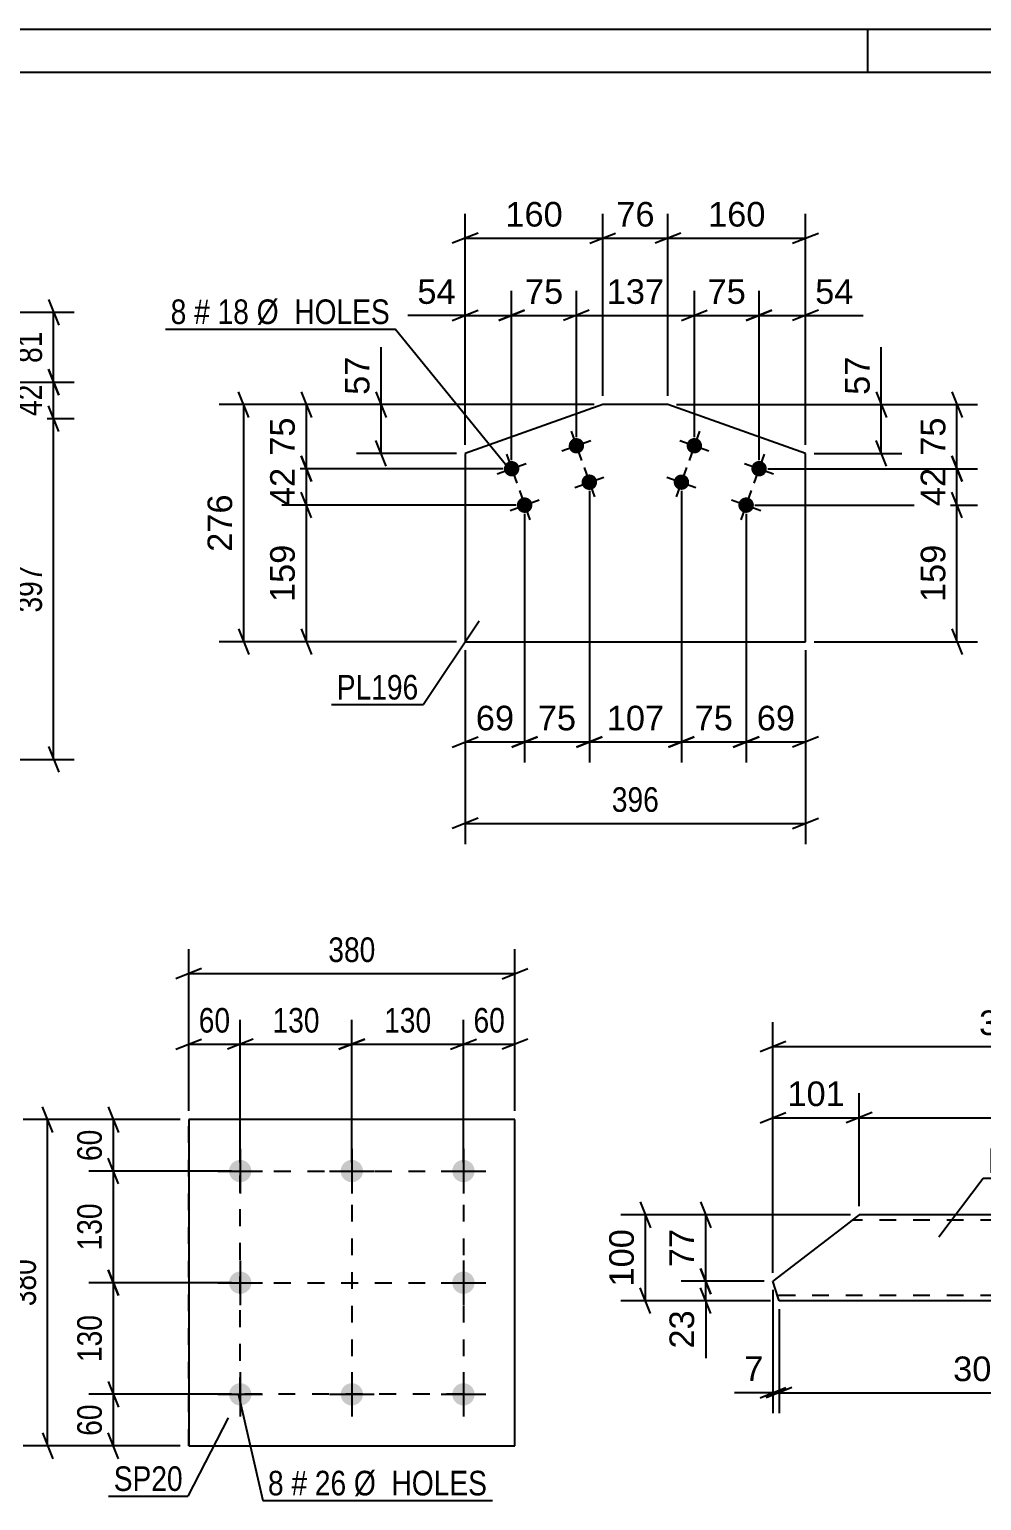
# Model space of a CAD drawing. Header units: millimetres. Extents: x 0 to 420, y 0 to 297.
# Drawn here: x 112.4 to 223.3, y 125.7 to 297 of the extents above; entities that cross this region are included whole.
import ezdxf

# ---------------------------------------------------------------- set-up
doc = ezdxf.new("R2010")
doc.units = ezdxf.units.MM
doc.linetypes.add('DXK_LINE_DOT2', pattern=[3.9198, 1.9599, -1.9599])
doc.styles.add('Arial', font='ARIAL.TTF', dxfattribs={"height": 0.2})
doc.styles.add('Arial Narrow', font='ARIALN.TTF', dxfattribs={"height": 0.2})

# ---------------------------------------------------------------- blocks, each defined once
blk = doc.blocks.new('Unknown-203774972-1113')
at = {"color": 5, "linetype": 'Continuous'}
for p, q in [((420, 297), (0, 297)), ((210, 292), (210, 297)), ((415, 292), (5, 292))]:
    blk.add_line(p, q, dxfattribs=at)
blk = doc.blocks.new('Part-203774972-2754 - 2738')
at = {"color": 2, "linetype": 'Continuous'}
for p, q in [((207.44, 157.74), (198.95, 151.2)), ((209, 158.94), (207.44, 157.74)), ((229, 158.94), (209, 158.94)), ((254.34, 158.94), (229.1, 158.94)), ((255.86, 154.14), (254.34, 158.94)), ((255.86, 154.14), (249.1, 148.94)), ((199.55, 149.29), (198.95, 151.2)), ((199.64, 149.03), (199.55, 149.29)), ((199.67, 148.94), (199.64, 149.03)), ((229, 148.94), (199.67, 148.94)), ((249.1, 148.94), (229.1, 148.94))]:
    blk.add_line(p, q, dxfattribs=at)
at = {"color": 7, "linetype": 'DXK_LINE_DOT2'}
for p, q in [((209, 158.94), (208.04, 158.2)), ((229, 158.34), (208.22, 158.34)), ((254.53, 158.34), (229.1, 158.34)), ((199.46, 149.58), (199.43, 149.68)), ((229, 149.54), (199.48, 149.54)), ((249.88, 149.54), (229.1, 149.54))]:
    blk.add_line(p, q, dxfattribs=at)
blk = doc.blocks.new('Bolt-203774972-3086 - 3052')
at = {"linetype": 'Continuous'}
for points in [[(136.91, 165.34, -1), (136.91, 162.74, -1)], [(149.91, 165.34, -1), (149.91, 162.74, -1)], [(162.91, 165.34, -1), (162.91, 162.74, -1)], [(136.91, 152.34, -1), (136.91, 149.74, -1)], [(162.91, 152.34, -1), (162.91, 149.74, -1)], [(136.91, 139.34, -1), (136.91, 136.74, -1)], [(149.91, 139.34, -1), (149.91, 136.74, -1)], [(162.91, 139.34, -1), (162.91, 136.74, -1)]]:
    blk.add_hatch(color=1, dxfattribs=at).paths.add_polyline_path(points)
at = {"color": 1, "linetype": 'Continuous'}
for p, q in [((136.91, 166.64), (136.91, 161.44)), ((149.91, 166.64), (149.91, 161.44)), ((162.91, 166.64), (162.91, 161.44)), ((134.31, 164.04), (139.51, 164.04)), ((147.31, 164.04), (152.51, 164.04)), ((160.31, 164.04), (165.51, 164.04)), ((136.91, 153.64), (136.91, 148.44)), ((162.91, 153.64), (162.91, 148.44)), ((134.31, 151.04), (139.51, 151.04)), ((160.31, 151.04), (165.51, 151.04)), ((136.91, 140.64), (136.91, 135.44)), ((149.91, 140.64), (149.91, 135.44)), ((162.91, 140.64), (162.91, 135.44)), ((134.31, 138.04), (139.51, 138.04)), ((147.31, 138.04), (152.51, 138.04)), ((160.31, 138.04), (165.51, 138.04))]:
    blk.add_line(p, q, dxfattribs=at)
blk = doc.blocks.new('Part-203774972-3101 - 3052')
at = {"color": 2, "linetype": 'Continuous'}
for p, q in [((130.91, 170.04), (130.91, 132.04)), ((168.91, 170.04), (130.91, 170.04)), ((168.91, 132.04), (168.91, 170.04)), ((130.91, 132.04), (168.91, 132.04))]:
    blk.add_line(p, q, dxfattribs=at)
at = {"color": 7, "linetype": 'DXK_LINE_DOT2'}
for p, q in [((130.91, 132.04), (130.91, 170.04)), ((168.91, 132.04), (168.91, 170.04))]:
    blk.add_line(p, q, dxfattribs=at)
blk = doc.blocks.new('Bolt-203774972-8866 - 8860')
at = {"linetype": 'Continuous'}
for points in [[(190.65, 248.21, -1), (188.95, 248.81, -1)], [(198.19, 245.54, -1), (196.49, 246.14, -1)], [(189.14, 243.97, -1), (187.45, 244.57, -1)], [(196.68, 241.29, -1), (194.98, 241.9, -1)]]:
    blk.add_hatch(color=1, dxfattribs=at).paths.add_polyline_path(points)
at = {"color": 1, "linetype": 'Continuous'}
for p, q in [((190.4, 250.21), (189.2, 246.81)), ((188.1, 249.11), (191.49, 247.91)), ((197.94, 247.53), (196.74, 244.14)), ((188.9, 245.97), (187.69, 242.57)), ((195.64, 246.44), (199.03, 245.23)), ((186.6, 244.87), (189.99, 243.67)), ((194.14, 242.2), (197.53, 240.99)), ((196.43, 243.29), (195.23, 239.9))]:
    blk.add_line(p, q, dxfattribs=at)
blk = doc.blocks.new('Bolt-203774972-8871 - 8860')
at = {"linetype": 'Continuous'}
for points in [[(176.91, 248.81, -1), (175.22, 248.21, -1)], [(169.37, 246.14, -1), (167.68, 245.54, -1)], [(178.42, 244.57, -1), (176.72, 243.97, -1)], [(170.88, 241.9, -1), (169.18, 241.29, -1)]]:
    blk.add_hatch(color=1, dxfattribs=at).paths.add_polyline_path(points)
at = {"color": 1, "linetype": 'Continuous'}
for p, q in [((175.46, 250.21), (176.67, 246.81)), ((174.37, 247.91), (177.76, 249.11)), ((167.92, 247.53), (169.13, 244.14)), ((166.83, 245.23), (170.22, 246.44)), ((176.97, 245.97), (178.17, 242.57)), ((175.87, 243.67), (179.26, 244.87)), ((168.33, 240.99), (171.72, 242.2)), ((169.43, 243.29), (170.63, 239.9))]:
    blk.add_line(p, q, dxfattribs=at)
blk = doc.blocks.new('Part-203774972-8876 - 8860')
at = {"color": 2, "linetype": 'Continuous'}
for p, q in [((179.13, 253.31), (163.11, 247.63)), ((186.73, 253.31), (179.13, 253.31)), ((202.75, 247.63), (186.73, 253.31)), ((163.11, 247.63), (163.11, 225.69)), ((202.75, 225.69), (202.75, 247.63)), ((163.11, 225.69), (202.75, 225.69))]:
    blk.add_line(p, q, dxfattribs=at)
blk = doc.blocks.new('Rectangle-203774972-3190 - 3052')
at = {"color": 1, "linetype": 'DXK_LINE_DOT2'}
blk.add_lwpolyline([(136.91, 164.04), (162.91, 164.04), (162.91, 138.04), (136.91, 138.04), (136.91, 164.04)], close=True, dxfattribs=at)
blk = doc.blocks.new('Line-203774972-3174 - 3052')
at = {"color": 1, "linetype": 'DXK_LINE_DOT2'}
blk.add_line((149.91, 164.04), (149.91, 138.04), dxfattribs=at)
blk = doc.blocks.new('Line-203774972-3183 - 3052')
at = {"color": 1, "linetype": 'DXK_LINE_DOT2'}
blk.add_line((136.91, 151.04), (162.91, 151.04), dxfattribs=at)
blk = doc.blocks.new('StraightDimension-203774972-2798 - 2738')
at = {"color": 7, "linetype": 'Continuous'}
for p, q in [((198.95, 150.2), (198.95, 135.83)), ((199.67, 147.94), (199.67, 135.83)), ((197.45, 137.63), (200.45, 138.83)), ((201.17, 138.83), (198.17, 137.63)), ((198.95, 138.23), (199.67, 138.23))]:
    blk.add_line(p, q, dxfattribs=at)
at = {"color": 0}
blk.add_wipeout([(198.42, 138.98), (198.42, 143.18), (195, 143.18), (195, 138.98)], dxfattribs=at)
at = {"color": 7, "linetype": 'Continuous'}
blk.add_line((198.95, 138.23), (194.47, 138.23), dxfattribs=at)
blk.add_line((198.95, 138.23), (194.47, 138.23), dxfattribs=at)
at = {"color": 3, "style": 'Arial'}
blk.add_text('7', height=2.87, dxfattribs=at).set_placement((195.6, 139.58))
blk = doc.blocks.new('StraightDimension-203774972-2774 - 2738')
at = {"color": 7, "linetype": 'Continuous'}
for p, q in [((199.67, 147.94), (199.67, 135.83)), ((249.1, 147.94), (249.1, 135.83)), ((201.17, 138.83), (198.17, 137.63)), ((247.6, 137.63), (250.6, 138.83)), ((199.67, 138.23), (249.1, 138.23))]:
    blk.add_line(p, q, dxfattribs=at)
at = {"color": 0}
blk.add_wipeout([(229.43, 138.98), (229.43, 143.18), (219.34, 143.18), (219.34, 138.98)], dxfattribs=at)
at = {"color": 3, "style": 'Arial'}
blk.add_text('3037', height=2.865, dxfattribs=at).set_placement((219.94, 139.58))
blk = doc.blocks.new('StraightDimension-203774972-2816 - 2738')
at = {"color": 7, "linetype": 'Continuous'}
for p, q in [((198.95, 152.2), (198.95, 181.38)), ((255.86, 155.14), (255.86, 181.38)), ((200.45, 179.13), (197.45, 177.93)), ((198.95, 178.53), (255.86, 178.53)), ((254.36, 177.93), (257.36, 179.13))]:
    blk.add_line(p, q, dxfattribs=at)
at = {"color": 0}
blk.add_wipeout([(232.45, 179.28), (232.45, 183.48), (222.36, 183.48), (222.36, 179.28)], dxfattribs=at)
at = {"color": 3, "style": 'Arial'}
blk.add_text('3112', height=2.865, dxfattribs=at).set_placement((222.96, 179.88))
blk = doc.blocks.new('StraightDimension-203774972-2844 - 2738')
at = {"color": 7, "linetype": 'Continuous'}
for p, q in [((209, 159.94), (209, 173.11)), ((254.34, 159.94), (254.34, 173.11)), ((210.5, 170.86), (207.5, 169.66)), ((209, 170.26), (254.34, 170.26)), ((252.84, 169.66), (255.84, 170.86))]:
    blk.add_line(p, q, dxfattribs=at)
at = {"color": 0}
blk.add_wipeout([(236.72, 171.01), (236.72, 175.21), (226.62, 175.21), (226.62, 171.01)], dxfattribs=at)
at = {"color": 3, "style": 'Arial'}
blk.add_text('2996', height=2.865, dxfattribs=at).set_placement((227.22, 171.61))
blk = doc.blocks.new('StraightDimension-203774972-2868 - 2738')
at = {"color": 7, "linetype": 'Continuous'}
for p, q in [((198.95, 152.2), (198.95, 173.11)), ((209, 159.94), (209, 173.11)), ((197.45, 169.66), (200.45, 170.86)), ((198.95, 170.26), (209, 170.26)), ((210.5, 170.86), (207.5, 169.66))]:
    blk.add_line(p, q, dxfattribs=at)
at = {"color": 0}
blk.add_wipeout([(207.91, 171.01), (207.91, 175.21), (200.04, 175.21), (200.04, 171.01)], dxfattribs=at)
at = {"color": 3, "style": 'Arial'}
blk.add_text('101', height=2.865, dxfattribs=at).set_placement((200.64, 171.61))
blk = doc.blocks.new('StraightDimension-203774972-2935 - 2738')
at = {"color": 7, "linetype": 'Continuous'}
for p, q in [((183.5, 160.44), (184.7, 157.44)), ((208, 158.94), (181.25, 158.94)), ((184.1, 148.94), (184.1, 158.94)), ((184.7, 147.44), (183.5, 150.44)), ((198.67, 148.94), (181.25, 148.94))]:
    blk.add_line(p, q, dxfattribs=at)
at = {"color": 0}
blk.add_wipeout([(183.35, 157.87), (179.15, 157.87), (179.15, 150), (183.35, 150)], dxfattribs=at)
at = {"color": 3, "style": 'Arial'}
blk.add_text('100', height=2.865, rotation=90.0002, dxfattribs=at).set_placement((182.75, 150.6))
blk = doc.blocks.new('StraightDimension-203774972-2967 - 2738')
at = {"color": 7, "linetype": 'Continuous'}
for p, q in [((190.52, 152.7), (191.72, 149.7)), ((197.95, 151.2), (188.27, 151.2)), ((191.12, 148.94), (191.12, 151.2)), ((191.72, 147.44), (190.52, 150.44)), ((198.67, 148.94), (188.27, 148.94))]:
    blk.add_line(p, q, dxfattribs=at)
at = {"color": 0}
blk.add_wipeout([(190.37, 148.41), (186.17, 148.41), (186.17, 142.77), (190.37, 142.77)], dxfattribs=at)
at = {"color": 7, "linetype": 'Continuous'}
blk.add_line((191.12, 148.94), (191.12, 142.24), dxfattribs=at)
blk.add_line((191.12, 148.94), (191.12, 142.24), dxfattribs=at)
at = {"color": 3, "style": 'Arial'}
blk.add_text('23', height=2.865, rotation=90.0002, dxfattribs=at).set_placement((189.77, 143.37))
blk = doc.blocks.new('StraightDimension-203774972-2984 - 2738')
at = {"color": 7, "linetype": 'Continuous'}
for p, q in [((190.52, 160.44), (191.72, 157.44)), ((208, 158.94), (188.27, 158.94)), ((191.12, 151.2), (191.12, 158.94)), ((191.72, 149.7), (190.52, 152.7)), ((197.95, 151.2), (188.27, 151.2))]:
    blk.add_line(p, q, dxfattribs=at)
at = {"color": 0}
blk.add_wipeout([(190.37, 157.89), (186.17, 157.89), (186.17, 152.24), (190.37, 152.24)], dxfattribs=at)
at = {"color": 3, "style": 'Arial'}
blk.add_text('77', height=2.865, rotation=90.0002, dxfattribs=at).set_placement((189.77, 152.84))
blk = doc.blocks.new('StraightDimension-203774972-3103 - 3052')
at = {"color": 7, "linetype": 'Continuous'}
for p, q in [((122.74, 149.54), (121.54, 152.54)), ((135.91, 151.04), (119.29, 151.04)), ((122.14, 138.04), (122.14, 151.04)), ((121.54, 139.54), (122.74, 136.54)), ((135.91, 138.04), (119.29, 138.04))]:
    blk.add_line(p, q, dxfattribs=at)
at = {"color": 0}
blk.add_wipeout([(121.39, 147.88), (117.19, 147.88), (117.19, 141.2), (121.39, 141.2)], dxfattribs=at)
at = {"color": 3, "style": 'Arial Narrow'}
blk.add_text('130', height=2.863, rotation=90.0002, dxfattribs=at).set_placement((120.79, 141.8))
blk = doc.blocks.new('StraightDimension-203774972-3105 - 3052')
at = {"color": 7, "linetype": 'Continuous'}
for p, q in [((122.74, 162.54), (121.54, 165.54)), ((135.91, 164.04), (119.29, 164.04)), ((122.14, 151.04), (122.14, 164.04)), ((121.54, 152.54), (122.74, 149.54)), ((135.91, 151.04), (119.29, 151.04))]:
    blk.add_line(p, q, dxfattribs=at)
at = {"color": 0}
blk.add_wipeout([(121.39, 160.88), (117.19, 160.88), (117.19, 154.2), (121.39, 154.2)], dxfattribs=at)
at = {"color": 3, "style": 'Arial Narrow'}
blk.add_text('130', height=2.863, rotation=90.0002, dxfattribs=at).set_placement((120.79, 154.8))
blk = doc.blocks.new('StraightDimension-203774972-3107 - 3052')
at = {"color": 7, "linetype": 'Continuous'}
for p, q in [((121.54, 171.54), (122.74, 168.54)), ((129.91, 170.04), (119.29, 170.04)), ((122.14, 164.04), (122.14, 170.04)), ((122.74, 162.54), (121.54, 165.54)), ((135.91, 164.04), (119.29, 164.04))]:
    blk.add_line(p, q, dxfattribs=at)
at = {"color": 0}
blk.add_wipeout([(121.39, 169.47), (117.19, 169.47), (117.19, 164.61), (121.39, 164.61)], dxfattribs=at)
at = {"color": 3, "style": 'Arial Narrow'}
blk.add_text('60', height=2.863, rotation=90.0002, dxfattribs=at).set_placement((120.79, 165.21))
blk = doc.blocks.new('StraightDimension-203774972-3117 - 3052')
at = {"color": 7, "linetype": 'Continuous'}
for p, q in [((121.54, 139.54), (122.74, 136.54)), ((135.91, 138.04), (119.29, 138.04)), ((122.14, 132.04), (122.14, 138.04)), ((129.91, 132.04), (119.29, 132.04)), ((122.74, 130.54), (121.54, 133.54))]:
    blk.add_line(p, q, dxfattribs=at)
at = {"color": 0}
blk.add_wipeout([(121.39, 137.47), (117.19, 137.47), (117.19, 132.61), (121.39, 132.61)], dxfattribs=at)
at = {"color": 3, "style": 'Arial Narrow'}
blk.add_text('60', height=2.863, rotation=90.0002, dxfattribs=at).set_placement((120.79, 133.21))
blk = doc.blocks.new('StraightDimension-203774972-3128 - 3052')
at = {"color": 7, "linetype": 'Continuous'}
for p, q in [((115.07, 168.54), (113.87, 171.54)), ((129.91, 170.04), (111.62, 170.04)), ((114.47, 132.04), (114.47, 170.04)), ((129.91, 132.04), (111.62, 132.04)), ((113.87, 133.54), (115.07, 130.54))]:
    blk.add_line(p, q, dxfattribs=at)
at = {"color": 0}
blk.add_wipeout([(113.72, 154.38), (109.52, 154.38), (109.52, 147.7), (113.72, 147.7)], dxfattribs=at)
at = {"color": 3, "style": 'Arial Narrow'}
blk.add_text('380', height=2.863, rotation=90.0002, dxfattribs=at).set_placement((113.12, 148.3))
blk = doc.blocks.new('StraightDimension-203774972-3139 - 3052')
at = {"color": 7, "linetype": 'Continuous'}
for p, q in [((136.91, 165.04), (136.91, 181.67)), ((149.91, 165.04), (149.91, 181.67)), ((138.41, 179.42), (135.41, 178.22)), ((136.91, 178.82), (149.91, 178.82)), ((148.41, 178.22), (151.41, 179.42))]:
    blk.add_line(p, q, dxfattribs=at)
at = {"color": 0}
blk.add_wipeout([(146.75, 179.57), (146.75, 183.77), (140.07, 183.77), (140.07, 179.57)], dxfattribs=at)
at = {"color": 3, "style": 'Arial Narrow'}
blk.add_text('130', height=2.863, dxfattribs=at).set_placement((140.67, 180.17))
blk = doc.blocks.new('StraightDimension-203774972-3141 - 3052')
at = {"color": 7, "linetype": 'Continuous'}
for p, q in [((149.91, 165.04), (149.91, 181.67)), ((162.91, 165.04), (162.91, 181.67)), ((151.41, 179.42), (148.41, 178.22)), ((149.91, 178.82), (162.91, 178.82)), ((161.41, 178.22), (164.41, 179.42))]:
    blk.add_line(p, q, dxfattribs=at)
at = {"color": 0}
blk.add_wipeout([(159.75, 179.57), (159.75, 183.77), (153.07, 183.77), (153.07, 179.57)], dxfattribs=at)
at = {"color": 3, "style": 'Arial Narrow'}
blk.add_text('130', height=2.863, dxfattribs=at).set_placement((153.67, 180.17))
blk = doc.blocks.new('StraightDimension-203774972-3143 - 3052')
at = {"color": 7, "linetype": 'Continuous'}
for p, q in [((162.91, 165.04), (162.91, 181.67)), ((168.91, 171.04), (168.91, 181.67)), ((161.41, 178.22), (164.41, 179.42)), ((162.91, 178.82), (168.91, 178.82)), ((170.41, 179.42), (167.41, 178.22))]:
    blk.add_line(p, q, dxfattribs=at)
at = {"color": 0}
blk.add_wipeout([(168.34, 179.57), (168.34, 183.77), (163.48, 183.77), (163.48, 179.57)], dxfattribs=at)
at = {"color": 3, "style": 'Arial Narrow'}
blk.add_text('60', height=2.863, dxfattribs=at).set_placement((164.08, 180.17))
blk = doc.blocks.new('StraightDimension-203774972-3153 - 3052')
at = {"color": 7, "linetype": 'Continuous'}
for p, q in [((130.91, 171.04), (130.91, 181.67)), ((136.91, 165.04), (136.91, 181.67)), ((129.41, 178.22), (132.41, 179.42)), ((130.91, 178.82), (136.91, 178.82)), ((138.41, 179.42), (135.41, 178.22))]:
    blk.add_line(p, q, dxfattribs=at)
at = {"color": 0}
blk.add_wipeout([(136.34, 179.57), (136.34, 183.77), (131.48, 183.77), (131.48, 179.57)], dxfattribs=at)
at = {"color": 3, "style": 'Arial Narrow'}
blk.add_text('60', height=2.863, dxfattribs=at).set_placement((132.08, 180.17))
blk = doc.blocks.new('StraightDimension-203774972-3164 - 3052')
at = {"color": 7, "linetype": 'Continuous'}
for p, q in [((130.91, 171.04), (130.91, 189.89)), ((168.91, 171.04), (168.91, 189.89)), ((132.41, 187.64), (129.41, 186.44)), ((130.91, 187.04), (168.91, 187.04)), ((167.41, 186.44), (170.41, 187.64))]:
    blk.add_line(p, q, dxfattribs=at)
at = {"color": 0}
blk.add_wipeout([(153.25, 187.79), (153.25, 191.99), (146.57, 191.99), (146.57, 187.79)], dxfattribs=at)
at = {"color": 3, "style": 'Arial Narrow'}
blk.add_text('380', height=2.863, dxfattribs=at).set_placement((147.17, 188.39))
blk = doc.blocks.new('StraightDimension-203774972-9001 - 8860')
at = {"color": 7, "linetype": 'Continuous'}
for p, q in [((176.06, 249.51), (176.06, 266.54)), ((189.8, 249.51), (189.8, 266.54)), ((177.56, 264.29), (174.56, 263.09)), ((188.3, 263.09), (191.3, 264.29)), ((176.06, 263.69), (189.8, 263.69))]:
    blk.add_line(p, q, dxfattribs=at)
at = {"color": 0}
blk.add_wipeout([(186.87, 264.44), (186.87, 268.64), (179, 268.64), (179, 264.44)], dxfattribs=at)
at = {"color": 3, "style": 'Arial'}
blk.add_text('137', height=2.865, dxfattribs=at).set_placement((179.6, 265.04))
blk = doc.blocks.new('StraightDimension-203774972-8892 - 8860')
at = {"color": 7, "linetype": 'Continuous'}
for p, q in [((170.03, 240.6), (170.03, 211.62)), ((163.11, 224.69), (163.11, 211.62)), ((161.61, 213.42), (164.61, 214.62)), ((171.53, 214.62), (168.53, 213.42)), ((163.11, 214.02), (170.03, 214.02))]:
    blk.add_line(p, q, dxfattribs=at)
at = {"color": 0}
blk.add_wipeout([(169.39, 214.77), (169.39, 218.97), (163.75, 218.97), (163.75, 214.77)], dxfattribs=at)
at = {"color": 3, "style": 'Arial'}
blk.add_text('69', height=2.865, dxfattribs=at).set_placement((164.35, 215.37))
blk = doc.blocks.new('StraightDimension-203774972-9021 - 8860')
at = {"color": 7, "linetype": 'Continuous'}
for p, q in [((163.11, 248.63), (163.11, 266.54)), ((168.52, 246.84), (168.52, 266.54)), ((161.61, 263.09), (164.61, 264.29)), ((170.02, 264.29), (167.02, 263.09)), ((163.11, 263.69), (168.52, 263.69))]:
    blk.add_line(p, q, dxfattribs=at)
at = {"color": 0}
blk.add_wipeout([(162.59, 264.44), (162.59, 268.64), (156.94, 268.64), (156.94, 264.44)], dxfattribs=at)
at = {"color": 7, "linetype": 'Continuous'}
blk.add_line((163.11, 263.69), (156.42, 263.69), dxfattribs=at)
blk.add_line((163.11, 263.69), (156.42, 263.69), dxfattribs=at)
at = {"color": 3, "style": 'Arial'}
blk.add_text('54', height=2.865, dxfattribs=at).set_placement((157.54, 265.04))
blk = doc.blocks.new('StraightDimension-203774972-8886 - 8860')
at = {"color": 7, "linetype": 'Continuous'}
for p, q in [((195.83, 240.6), (195.83, 211.62)), ((202.75, 224.69), (202.75, 211.62)), ((194.33, 213.42), (197.33, 214.62)), ((204.25, 214.62), (201.25, 213.42)), ((195.83, 214.02), (202.75, 214.02))]:
    blk.add_line(p, q, dxfattribs=at)
at = {"color": 0}
blk.add_wipeout([(202.11, 214.77), (202.11, 218.97), (196.47, 218.97), (196.47, 214.77)], dxfattribs=at)
at = {"color": 3, "style": 'Arial'}
blk.add_text('69', height=2.865, dxfattribs=at).set_placement((197.07, 215.37))
blk = doc.blocks.new('StraightDimension-203774972-8878 - 8860')
at = {"color": 7, "linetype": 'Continuous'}
for p, q in [((188.29, 243.27), (188.29, 211.62)), ((195.83, 240.6), (195.83, 211.62)), ((186.79, 213.42), (189.79, 214.62)), ((197.33, 214.62), (194.33, 213.42)), ((188.29, 214.02), (195.83, 214.02))]:
    blk.add_line(p, q, dxfattribs=at)
at = {"color": 0}
blk.add_wipeout([(194.89, 214.77), (194.89, 218.97), (189.24, 218.97), (189.24, 214.77)], dxfattribs=at)
at = {"color": 3, "style": 'Arial'}
blk.add_text('75', height=2.865, dxfattribs=at).set_placement((189.84, 215.37))
blk = doc.blocks.new('StraightDimension-203774972-8969 - 8860')
at = {"color": 7, "linetype": 'Continuous'}
for p, q in [((210.97, 254.81), (212.17, 251.81)), ((187.73, 253.31), (213.97, 253.31)), ((211.57, 247.63), (211.57, 253.31)), ((212.17, 246.13), (210.97, 249.13)), ((203.75, 247.63), (213.97, 247.63))]:
    blk.add_line(p, q, dxfattribs=at)
at = {"color": 0}
blk.add_wipeout([(210.82, 259.49), (206.62, 259.49), (206.62, 253.84), (210.82, 253.84)], dxfattribs=at)
at = {"color": 7, "linetype": 'Continuous'}
blk.add_line((211.57, 253.31), (211.57, 260.01), dxfattribs=at)
blk.add_line((211.57, 253.31), (211.57, 260.01), dxfattribs=at)
at = {"color": 3, "style": 'Arial'}
blk.add_text('57', height=2.865, rotation=90.0002, dxfattribs=at).set_placement((210.22, 254.44))
blk = doc.blocks.new('StraightDimension-203774972-8898 - 8860')
at = {"color": 7, "linetype": 'Continuous'}
for p, q in [((177.57, 243.27), (177.57, 211.62)), ((170.03, 240.6), (170.03, 211.62)), ((168.53, 213.42), (171.53, 214.62)), ((179.07, 214.62), (176.07, 213.42)), ((170.03, 214.02), (177.57, 214.02))]:
    blk.add_line(p, q, dxfattribs=at)
at = {"color": 0}
blk.add_wipeout([(176.62, 214.77), (176.62, 218.97), (170.97, 218.97), (170.97, 214.77)], dxfattribs=at)
at = {"color": 3, "style": 'Arial'}
blk.add_text('75', height=2.865, dxfattribs=at).set_placement((171.57, 215.37))
blk = doc.blocks.new('StraightDimension-203774972-8906 - 8860')
at = {"color": 7, "linetype": 'Continuous'}
for p, q in [((177.57, 243.27), (177.57, 211.62)), ((188.29, 243.27), (188.29, 211.62)), ((176.07, 213.42), (179.07, 214.62)), ((189.79, 214.62), (186.79, 213.42)), ((177.57, 214.02), (188.29, 214.02))]:
    blk.add_line(p, q, dxfattribs=at)
at = {"color": 0}
blk.add_wipeout([(186.87, 214.77), (186.87, 218.97), (179, 218.97), (179, 214.77)], dxfattribs=at)
at = {"color": 3, "style": 'Arial'}
blk.add_text('107', height=2.865, dxfattribs=at).set_placement((179.6, 215.37))
blk = doc.blocks.new('StraightDimension-203774972-8980 - 8860')
at = {"color": 7, "linetype": 'Continuous'}
for p, q in [((152.71, 254.81), (153.91, 251.81)), ((178.13, 253.31), (150.46, 253.31)), ((153.31, 247.63), (153.31, 253.31)), ((153.91, 246.13), (152.71, 249.13)), ((162.11, 247.63), (150.46, 247.63))]:
    blk.add_line(p, q, dxfattribs=at)
at = {"color": 0}
blk.add_wipeout([(152.56, 259.49), (148.36, 259.49), (148.36, 253.84), (152.56, 253.84)], dxfattribs=at)
at = {"color": 7, "linetype": 'Continuous'}
blk.add_line((153.31, 253.31), (153.31, 260.01), dxfattribs=at)
blk.add_line((153.31, 253.31), (153.31, 260.01), dxfattribs=at)
at = {"color": 3, "style": 'Arial'}
blk.add_text('57', height=2.865, rotation=90.0002, dxfattribs=at).set_placement((151.96, 254.44))
blk = doc.blocks.new('StraightDimension-203774972-8915 - 8860')
at = {"color": 7, "linetype": 'Continuous'}
for p, q in [((144.01, 254.81), (145.21, 251.81)), ((178.13, 253.31), (141.76, 253.31)), ((144.61, 245.84), (144.61, 253.31)), ((145.21, 244.34), (144.01, 247.34)), ((167.52, 245.84), (141.76, 245.84))]:
    blk.add_line(p, q, dxfattribs=at)
at = {"color": 0}
blk.add_wipeout([(143.86, 252.4), (139.66, 252.4), (139.66, 246.75), (143.86, 246.75)], dxfattribs=at)
at = {"color": 3, "style": 'Arial'}
blk.add_text('75', height=2.865, rotation=90.0002, dxfattribs=at).set_placement((143.26, 247.35))
blk = doc.blocks.new('StraightDimension-203774972-8923 - 8860')
at = {"color": 7, "linetype": 'Continuous'}
for p, q in [((144.01, 247.34), (145.21, 244.34)), ((167.52, 245.84), (141.76, 245.84)), ((144.61, 241.6), (144.61, 245.84)), ((169.03, 241.6), (141.76, 241.6)), ((145.21, 240.1), (144.01, 243.1))]:
    blk.add_line(p, q, dxfattribs=at)
at = {"color": 0}
blk.add_wipeout([(143.86, 246.54), (139.66, 246.54), (139.66, 240.89), (143.86, 240.89)], dxfattribs=at)
at = {"color": 3, "style": 'Arial'}
blk.add_text('42', height=2.865, rotation=90.0002, dxfattribs=at).set_placement((143.26, 241.49))
blk = doc.blocks.new('StraightDimension-203774972-8931 - 8860')
at = {"color": 7, "linetype": 'Continuous'}
for p, q in [((169.03, 241.6), (141.76, 241.6)), ((145.21, 240.1), (144.01, 243.1)), ((144.61, 225.69), (144.61, 241.6)), ((144.01, 227.19), (145.21, 224.19)), ((162.11, 225.69), (141.76, 225.69))]:
    blk.add_line(p, q, dxfattribs=at)
at = {"color": 0}
blk.add_wipeout([(143.86, 237.58), (139.66, 237.58), (139.66, 229.71), (143.86, 229.71)], dxfattribs=at)
at = {"color": 3, "style": 'Arial'}
blk.add_text('159', height=2.865, rotation=90.0002, dxfattribs=at).set_placement((143.26, 230.31))
blk = doc.blocks.new('StraightDimension-203774972-8938 - 8860')
at = {"color": 7, "linetype": 'Continuous'}
for p, q in [((163.11, 248.63), (163.11, 275.54)), ((179.13, 254.31), (179.13, 275.54)), ((164.61, 273.29), (161.61, 272.09)), ((163.11, 272.69), (179.13, 272.69)), ((177.63, 272.09), (180.63, 273.29))]:
    blk.add_line(p, q, dxfattribs=at)
at = {"color": 0}
blk.add_wipeout([(175.06, 273.44), (175.06, 277.64), (167.19, 277.64), (167.19, 273.44)], dxfattribs=at)
at = {"color": 3, "style": 'Arial'}
blk.add_text('160', height=2.865, dxfattribs=at).set_placement((167.79, 274.04))
blk = doc.blocks.new('StraightDimension-203774972-9011 - 8860')
at = {"color": 7, "linetype": 'Continuous'}
for p, q in [((189.8, 249.51), (189.8, 266.54)), ((197.34, 246.84), (197.34, 266.54)), ((188.3, 263.09), (191.3, 264.29)), ((198.84, 264.29), (195.84, 263.09)), ((189.8, 263.69), (197.34, 263.69))]:
    blk.add_line(p, q, dxfattribs=at)
at = {"color": 0}
blk.add_wipeout([(196.39, 264.44), (196.39, 268.64), (190.74, 268.64), (190.74, 264.44)], dxfattribs=at)
at = {"color": 3, "style": 'Arial'}
blk.add_text('75', height=2.865, dxfattribs=at).set_placement((191.34, 265.04))
blk = doc.blocks.new('StraightDimension-203774972-8948 - 8860')
at = {"color": 7, "linetype": 'Continuous'}
for p, q in [((179.13, 254.31), (179.13, 275.54)), ((186.73, 254.31), (186.73, 275.54)), ((177.63, 272.09), (180.63, 273.29)), ((179.13, 272.69), (186.73, 272.69)), ((188.23, 273.29), (185.23, 272.09))]:
    blk.add_line(p, q, dxfattribs=at)
at = {"color": 0}
blk.add_wipeout([(185.75, 273.44), (185.75, 277.64), (180.11, 277.64), (180.11, 273.44)], dxfattribs=at)
at = {"color": 3, "style": 'Arial'}
blk.add_text('76', height=2.865, dxfattribs=at).set_placement((180.71, 274.04))
blk = doc.blocks.new('StraightDimension-203774972-8958 - 8860')
at = {"color": 7, "linetype": 'Continuous'}
for p, q in [((186.73, 254.31), (186.73, 275.54)), ((202.75, 248.63), (202.75, 275.54)), ((188.23, 273.29), (185.23, 272.09)), ((186.73, 272.69), (202.75, 272.69)), ((201.25, 272.09), (204.25, 273.29))]:
    blk.add_line(p, q, dxfattribs=at)
at = {"color": 0}
blk.add_wipeout([(198.67, 273.44), (198.67, 277.64), (190.8, 277.64), (190.8, 273.44)], dxfattribs=at)
at = {"color": 3, "style": 'Arial'}
blk.add_text('160', height=2.865, dxfattribs=at).set_placement((191.4, 274.04))
blk = doc.blocks.new('StraightDimension-203774972-8991 - 8860')
at = {"color": 7, "linetype": 'Continuous'}
for p, q in [((168.52, 246.84), (168.52, 266.54)), ((176.06, 249.51), (176.06, 266.54)), ((167.02, 263.09), (170.02, 264.29)), ((177.56, 264.29), (174.56, 263.09)), ((168.52, 263.69), (176.06, 263.69))]:
    blk.add_line(p, q, dxfattribs=at)
at = {"color": 0}
blk.add_wipeout([(175.12, 264.44), (175.12, 268.64), (169.47, 268.64), (169.47, 264.44)], dxfattribs=at)
at = {"color": 3, "style": 'Arial'}
blk.add_text('75', height=2.865, dxfattribs=at).set_placement((170.07, 265.04))
blk = doc.blocks.new('StraightDimension-203774972-9031 - 8860')
at = {"color": 7, "linetype": 'Continuous'}
for p, q in [((197.34, 246.84), (197.34, 266.54)), ((202.75, 248.63), (202.75, 266.54)), ((195.84, 263.09), (198.84, 264.29)), ((204.25, 264.29), (201.25, 263.09)), ((197.34, 263.69), (202.75, 263.69))]:
    blk.add_line(p, q, dxfattribs=at)
at = {"color": 0}
blk.add_wipeout([(208.92, 264.44), (208.92, 268.64), (203.27, 268.64), (203.27, 264.44)], dxfattribs=at)
at = {"color": 7, "linetype": 'Continuous'}
blk.add_line((202.75, 263.69), (209.45, 263.69), dxfattribs=at)
blk.add_line((202.75, 263.69), (209.45, 263.69), dxfattribs=at)
at = {"color": 3, "style": 'Arial'}
blk.add_text('54', height=2.865, dxfattribs=at).set_placement((203.87, 265.04))
blk = doc.blocks.new('StraightDimension-203774972-9042 - 8860')
at = {"color": 7, "linetype": 'Continuous'}
for p, q in [((163.11, 224.69), (163.11, 202.13)), ((202.75, 224.69), (202.75, 202.13)), ((164.61, 205.13), (161.61, 203.93)), ((163.11, 204.53), (202.75, 204.53)), ((201.25, 203.93), (204.25, 205.13))]:
    blk.add_line(p, q, dxfattribs=at)
at = {"color": 0}
blk.add_wipeout([(186.27, 205.28), (186.27, 209.48), (179.59, 209.48), (179.59, 205.28)], dxfattribs=at)
at = {"color": 3, "style": 'Arial Narrow'}
blk.add_text('396', height=2.863, dxfattribs=at).set_placement((180.19, 205.88))
blk = doc.blocks.new('StraightDimension-203774972-9047 - 8860')
at = {"color": 7, "linetype": 'Continuous'}
for p, q in [((196.83, 241.6), (222.78, 241.6)), ((220.98, 240.1), (219.78, 243.1)), ((220.38, 225.69), (220.38, 241.6)), ((219.78, 227.19), (220.98, 224.19)), ((203.75, 225.69), (222.78, 225.69))]:
    blk.add_line(p, q, dxfattribs=at)
at = {"color": 0}
blk.add_wipeout([(219.63, 237.58), (215.43, 237.58), (215.43, 229.71), (219.63, 229.71)], dxfattribs=at)
at = {"color": 3, "style": 'Arial'}
blk.add_text('159', height=2.865, rotation=90.0002, dxfattribs=at).set_placement((219.03, 230.31))
blk = doc.blocks.new('StraightDimension-203774972-9053 - 8860')
at = {"color": 7, "linetype": 'Continuous'}
for p, q in [((219.78, 247.34), (220.98, 244.34)), ((198.34, 245.84), (222.78, 245.84)), ((220.38, 241.6), (220.38, 245.84)), ((196.83, 241.6), (222.78, 241.6)), ((220.98, 240.1), (219.78, 243.1))]:
    blk.add_line(p, q, dxfattribs=at)
at = {"color": 0}
blk.add_wipeout([(219.63, 246.54), (215.43, 246.54), (215.43, 240.89), (219.63, 240.89)], dxfattribs=at)
at = {"color": 3, "style": 'Arial'}
blk.add_text('42', height=2.865, rotation=90.0002, dxfattribs=at).set_placement((219.03, 241.49))
blk = doc.blocks.new('StraightDimension-203774972-9061 - 8860')
at = {"color": 7, "linetype": 'Continuous'}
for p, q in [((219.78, 254.81), (220.98, 251.81)), ((187.73, 253.31), (222.78, 253.31)), ((220.38, 245.84), (220.38, 253.31)), ((220.98, 244.34), (219.78, 247.34)), ((198.34, 245.84), (222.78, 245.84))]:
    blk.add_line(p, q, dxfattribs=at)
at = {"color": 0}
blk.add_wipeout([(219.63, 252.4), (215.43, 252.4), (215.43, 246.75), (219.63, 246.75)], dxfattribs=at)
at = {"color": 3, "style": 'Arial'}
blk.add_text('75', height=2.865, rotation=90.0002, dxfattribs=at).set_placement((219.03, 247.35))
blk = doc.blocks.new('StraightDimension-203774972-9070 - 8860')
at = {"color": 7, "linetype": 'Continuous'}
for p, q in [((137.92, 251.81), (136.72, 254.81)), ((178.13, 253.31), (134.47, 253.31)), ((137.32, 225.69), (137.32, 253.31)), ((136.72, 227.19), (137.92, 224.19)), ((162.11, 225.69), (134.47, 225.69))]:
    blk.add_line(p, q, dxfattribs=at)
at = {"color": 0}
blk.add_wipeout([(136.57, 243.44), (132.37, 243.44), (132.37, 235.56), (136.57, 235.56)], dxfattribs=at)
at = {"color": 3, "style": 'Arial'}
blk.add_text('276', height=2.865, rotation=90.0002, dxfattribs=at).set_placement((135.97, 236.16))
blk = doc.blocks.new('StraightDimension-203774972-1450 - 1205')
at = {"color": 7, "linetype": 'Continuous'}
for p, q in [((115.77, 250.18), (114.57, 253.18)), ((93.96, 251.68), (117.57, 251.68)), ((115.17, 211.99), (115.17, 251.68)), ((114.57, 213.49), (115.77, 210.49)), ((100.87, 211.99), (117.57, 211.99))]:
    blk.add_line(p, q, dxfattribs=at)
at = {"color": 0}
blk.add_wipeout([(114.42, 235.18), (110.22, 235.18), (110.22, 228.49), (114.42, 228.49)], dxfattribs=at)
at = {"color": 3, "style": 'Arial Narrow'}
blk.add_text('397', height=2.863, rotation=90.0002, dxfattribs=at).set_placement((113.82, 229.09))
blk = doc.blocks.new('StraightDimension-203774972-1456 - 1205')
at = {"color": 7, "linetype": 'Continuous'}
for p, q in [((114.57, 257.42), (115.77, 254.42)), ((95.46, 255.92), (117.57, 255.92)), ((115.17, 251.68), (115.17, 255.92)), ((115.77, 250.18), (114.57, 253.18)), ((93.96, 251.68), (117.57, 251.68))]:
    blk.add_line(p, q, dxfattribs=at)
at = {"color": 0}
blk.add_wipeout([(114.42, 256.23), (110.22, 256.23), (110.22, 251.38), (114.42, 251.38)], dxfattribs=at)
at = {"color": 3, "style": 'Arial Narrow'}
blk.add_text('42', height=2.863, rotation=90.0002, dxfattribs=at).set_placement((113.82, 251.98))
blk = doc.blocks.new('StraightDimension-203774972-1464 - 1205')
at = {"color": 7, "linetype": 'Continuous'}
for p, q in [((81.12, 264.06), (117.57, 264.06)), ((114.57, 265.56), (115.77, 262.56)), ((115.17, 255.92), (115.17, 264.06)), ((115.77, 254.42), (114.57, 257.42)), ((95.46, 255.92), (117.57, 255.92))]:
    blk.add_line(p, q, dxfattribs=at)
at = {"color": 0}
blk.add_wipeout([(114.42, 262.42), (110.22, 262.42), (110.22, 257.56), (114.42, 257.56)], dxfattribs=at)
at = {"color": 3, "style": 'Arial Narrow'}
blk.add_text('81', height=2.863, rotation=90.0002, dxfattribs=at).set_placement((113.82, 258.16))
blk = doc.blocks.new('Mark-203774972-2750 - 2738')
at = {"color": 0}
blk.add_wipeout([(232.25, 163.82), (232.25, 166.82), (224.02, 166.82), (224.02, 163.82)], dxfattribs=at)
blk.add_wipeout([(232.25, 163.82), (232.25, 166.82), (224.02, 166.82), (224.02, 163.82)], dxfattribs=at)
at = {"color": 30, "linetype": 'Continuous'}
for p, q in [((218.29, 156.4), (223.42, 163.22)), ((223.42, 163.22), (232.85, 163.22))]:
    blk.add_line(p, q, dxfattribs=at)
at = {"color": 3, "style": 'Arial Narrow'}
blk.add_text('M245', height=2.863, dxfattribs=at).set_placement((224.02, 163.82))
blk = doc.blocks.new('Mark-203774972-3097 - 3052')
at = {"color": 0}
blk.add_wipeout([(130.22, 126.79), (130.22, 129.79), (122.18, 129.79), (122.18, 126.79)], dxfattribs=at)
blk.add_wipeout([(130.22, 126.79), (130.22, 129.79), (122.18, 129.79), (122.18, 126.79)], dxfattribs=at)
at = {"color": 30, "linetype": 'Continuous'}
for p in [(135.52, 135.31), (121.58, 126.19)]:
    blk.add_line(p, (130.82, 126.19), dxfattribs=at)
at = {"color": 3, "style": 'Arial Narrow'}
blk.add_text('SP20', height=2.863, dxfattribs=at).set_placement((122.18, 126.79))
blk = doc.blocks.new('Mark-203774972-3082 - 3052')
at = {"color": 0}
for points in [[(141.97, 126.27), (141.97, 129.27), (140.14, 129.27), (140.14, 126.27)], [(144.7, 126.27), (144.7, 129.27), (142.87, 129.27), (142.87, 126.27)], [(149.25, 126.27), (149.25, 129.27), (145.6, 129.27), (145.6, 126.27)], [(165.68, 126.27), (165.68, 129.27), (150.15, 129.27), (150.15, 126.27)]]:
    blk.add_wipeout(points, dxfattribs=at)
for points in [[(141.97, 126.27), (141.97, 129.27), (140.14, 129.27), (140.14, 126.27)], [(144.7, 126.27), (144.7, 129.27), (142.87, 129.27), (142.87, 126.27)], [(149.25, 126.27), (149.25, 129.27), (145.6, 129.27), (145.6, 126.27)], [(165.68, 126.27), (165.68, 129.27), (150.15, 129.27), (150.15, 126.27)]]:
    blk.add_wipeout(points, dxfattribs=at)
at = {"color": 7, "linetype": 'Continuous'}
for p, q in [((136.71, 137.98), (139.54, 125.67)), ((139.54, 125.67), (166.28, 125.67))]:
    blk.add_line(p, q, dxfattribs=at)
at = {"color": 3, "style": 'Arial Narrow'}
for s, height, p in [('8', 2.86, (140.14, 126.27)), ('#', 2.86, (142.87, 126.27)), ('26', 2.863, (145.6, 126.27)), ('Ø  HOLES', 2.863, (150.15, 126.27))]:
    blk.add_text(s, height=height, dxfattribs=at).set_placement(p)
blk = doc.blocks.new('MarkSet-203774972-9076 - 8860')
at = {"color": 0}
for points in [[(130.64, 262.69), (130.64, 265.69), (128.81, 265.69), (128.81, 262.69)], [(133.37, 262.69), (133.37, 265.69), (131.54, 265.69), (131.54, 262.69)], [(137.93, 262.69), (137.93, 265.69), (134.27, 265.69), (134.27, 262.69)], [(154.35, 262.69), (154.35, 265.69), (138.83, 265.69), (138.83, 262.69)]]:
    blk.add_wipeout(points, dxfattribs=at)
for points in [[(130.64, 262.69), (130.64, 265.69), (128.81, 265.69), (128.81, 262.69)], [(133.37, 262.69), (133.37, 265.69), (131.54, 265.69), (131.54, 262.69)], [(137.93, 262.69), (137.93, 265.69), (134.27, 265.69), (134.27, 262.69)], [(154.35, 262.69), (154.35, 265.69), (138.83, 265.69), (138.83, 262.69)]]:
    blk.add_wipeout(points, dxfattribs=at)
at = {"color": 7, "linetype": 'Continuous'}
for p in [(128.21, 262.09), (168.31, 245.72)]:
    blk.add_line(p, (154.95, 262.09), dxfattribs=at)
at = {"color": 3, "style": 'Arial Narrow'}
for s, height, p in [('8', 2.86, (128.81, 262.69)), ('18', 2.863, (134.27, 262.69)), ('Ø  HOLES', 2.863, (138.83, 262.69)), ('#', 2.86, (131.54, 262.69))]:
    blk.add_text(s, height=height, dxfattribs=at).set_placement(p)
blk = doc.blocks.new('Mark-203774972-8872 - 8860')
at = {"color": 0}
blk.add_wipeout([(157.66, 218.96), (157.66, 221.96), (148.16, 221.96), (148.16, 218.96)], dxfattribs=at)
blk.add_wipeout([(157.66, 218.96), (157.66, 221.96), (148.16, 221.96), (148.16, 218.96)], dxfattribs=at)
at = {"color": 30, "linetype": 'Continuous'}
for p in [(164.72, 228.08), (147.56, 218.36)]:
    blk.add_line(p, (158.26, 218.36), dxfattribs=at)
at = {"color": 3, "style": 'Arial Narrow'}
blk.add_text('PL196', height=2.863, dxfattribs=at).set_placement((148.16, 218.96))

msp = doc.modelspace()

# ---------------------------------------------------------------- block references
for name in ['Unknown-203774972-1113', 'Part-203774972-8876 - 8860', 'Bolt-203774972-8871 - 8860', 'Bolt-203774972-8866 - 8860', 'Part-203774972-3101 - 3052', 'Bolt-203774972-3086 - 3052', 'Rectangle-203774972-3190 - 3052', 'Line-203774972-3174 - 3052', 'Part-203774972-2754 - 2738', 'Line-203774972-3183 - 3052']:
    msp.add_blockref(name, (0, 0))

# ---------------------------------------------------------------- next in the draw order: block references
for name in ['StraightDimension-203774972-9021 - 8860', 'StraightDimension-203774972-9001 - 8860', 'StraightDimension-203774972-1450 - 1205', 'StraightDimension-203774972-8892 - 8860', 'StraightDimension-203774972-8886 - 8860', 'StraightDimension-203774972-2816 - 2738', 'StraightDimension-203774972-3103 - 3052', 'StraightDimension-203774972-2798 - 2738']:
    msp.add_blockref(name, (0, 0))

# ---------------------------------------------------------------- next in the draw order: block references
for name in ['StraightDimension-203774972-8980 - 8860', 'StraightDimension-203774972-8969 - 8860', 'StraightDimension-203774972-1456 - 1205', 'StraightDimension-203774972-8898 - 8860', 'StraightDimension-203774972-8878 - 8860', 'StraightDimension-203774972-2844 - 2738', 'StraightDimension-203774972-3105 - 3052', 'StraightDimension-203774972-2774 - 2738', 'StraightDimension-203774972-3117 - 3052']:
    msp.add_blockref(name, (0, 0))

# ---------------------------------------------------------------- next in the draw order: block references
for name in ['StraightDimension-203774972-9011 - 8860', 'StraightDimension-203774972-1464 - 1205', 'StraightDimension-203774972-8915 - 8860', 'StraightDimension-203774972-8906 - 8860', 'StraightDimension-203774972-2868 - 2738', 'StraightDimension-203774972-3107 - 3052', 'Mark-203774972-2750 - 2738', 'Mark-203774972-3082 - 3052']:
    msp.add_blockref(name, (0, 0))

# ---------------------------------------------------------------- next in the draw order: block references
for name in ['StraightDimension-203774972-8938 - 8860', 'StraightDimension-203774972-8923 - 8860', 'StraightDimension-203774972-3139 - 3052', 'StraightDimension-203774972-3128 - 3052', 'StraightDimension-203774972-2935 - 2738']:
    msp.add_blockref(name, (0, 0))

# ---------------------------------------------------------------- next in the draw order: block references
for name in ['StraightDimension-203774972-8948 - 8860', 'StraightDimension-203774972-8931 - 8860', 'StraightDimension-203774972-3153 - 3052', 'StraightDimension-203774972-3141 - 3052', 'StraightDimension-203774972-2967 - 2738', 'Mark-203774972-3097 - 3052']:
    msp.add_blockref(name, (0, 0))

# ---------------------------------------------------------------- next in the draw order: block references
for name in ['StraightDimension-203774972-8958 - 8860', 'StraightDimension-203774972-8991 - 8860', 'StraightDimension-203774972-9042 - 8860', 'StraightDimension-203774972-3143 - 3052', 'StraightDimension-203774972-2984 - 2738']:
    msp.add_blockref(name, (0, 0))

# ---------------------------------------------------------------- next in the draw order: block references
for name in ['StraightDimension-203774972-9031 - 8860', 'StraightDimension-203774972-9070 - 8860', 'StraightDimension-203774972-9047 - 8860', 'StraightDimension-203774972-3164 - 3052']:
    msp.add_blockref(name, (0, 0))

# ---------------------------------------------------------------- next in the draw order: block references
for name in ['MarkSet-203774972-9076 - 8860', 'StraightDimension-203774972-9053 - 8860', 'Mark-203774972-8872 - 8860']:
    msp.add_blockref(name, (0, 0))

# ---------------------------------------------------------------- next in the draw order: block references
msp.add_blockref('StraightDimension-203774972-9061 - 8860', (0, 0))

doc.saveas('drawing.dxf')
